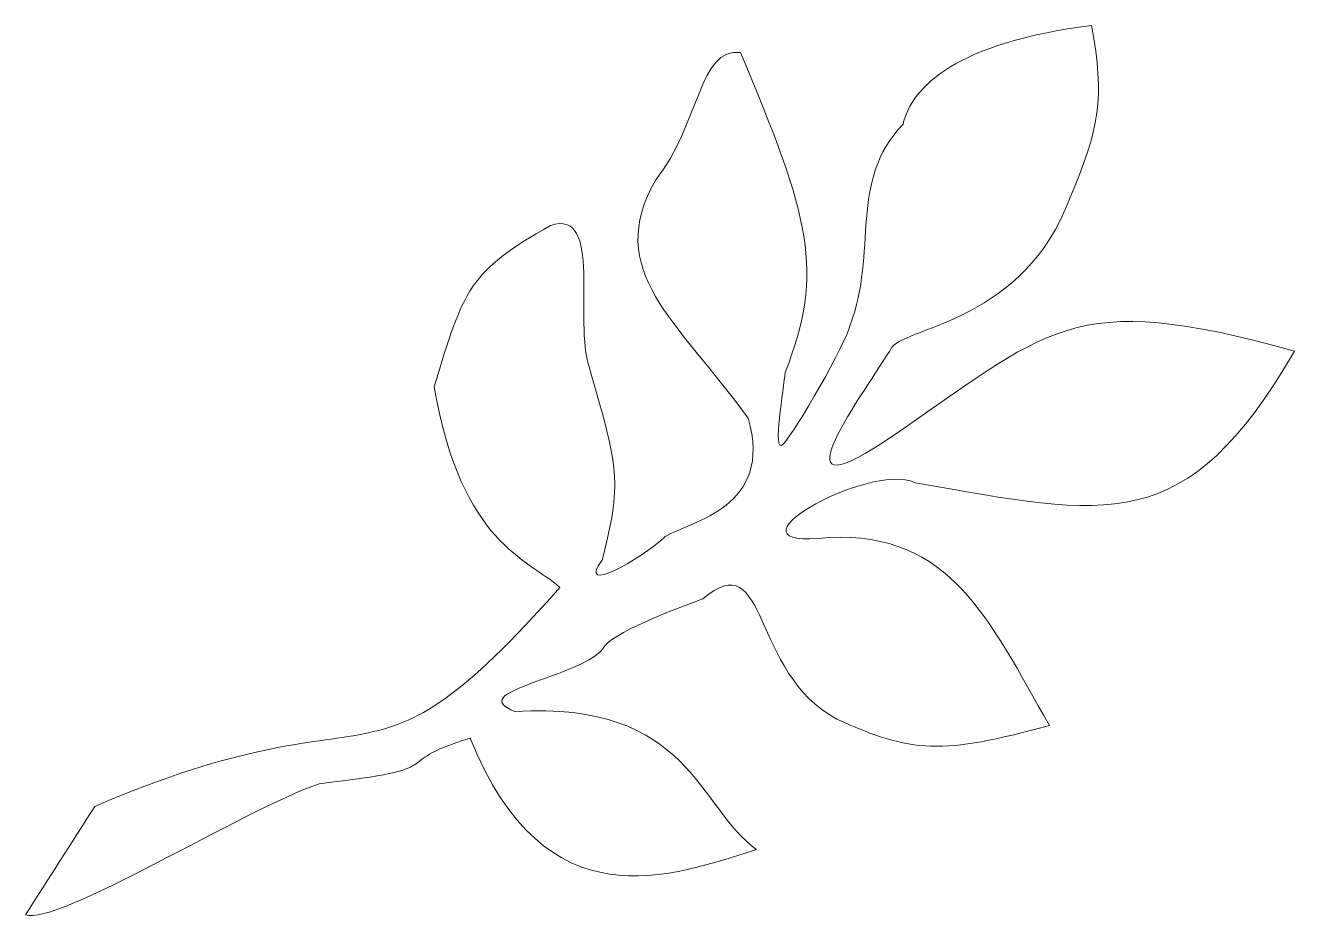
# Model space of a CAD drawing. Header units: centimetres. Extents: x -2.35 to 2.35, y -1.69 to 1.65.
import ezdxf

# ---------------------------------------------------------------- set-up
doc = ezdxf.new("R2010")
doc.units = ezdxf.units.CM
doc.header["$MEASUREMENT"] = 0
doc.layers.add('Layer 1', color=7, linetype='Continuous')

msp = doc.modelspace()

# ---------------------------------------------------------------- linework, layer by layer
at = {"layer": 'Layer 1', "color": 65, "lineweight": 13}
msp.add_open_spline([(-2.09077, -1.24354), (-0.99719, -0.77456), (-1.10678, -1.26607), (-0.37071, -0.43336), (-0.37071, -0.43336), (-0.48919, -0.32784), (-0.73272, -0.27514), (-0.83586, 0.30828), (-0.83586, 0.30828), (-0.72676, 0.66748), (-0.70813, 0.73549), (-0.40535, 0.90531), (-0.40535, 0.90531), (-0.21007, 0.97211), (-0.32093, 0.54841), (-0.26188, 0.38227), (-0.26188, 0.38227), (-0.1661, 0.0344), (-0.13145, -0.02345), (-0.21484, -0.33228), (-0.21484, -0.33228), (-0.3106, -0.46438), (-0.07435, -0.33264), (0.0188, -0.24502), (0.0188, -0.24502), (0.11499, -0.18943), (0.42121, -0.13709), (0.32593, 0.19287), (0.32593, 0.19287), (0.06229, 0.55567), (-0.21131, 0.73694), (-0.0154, 1.07472), (-0.0154, 1.07472), (0.14694, 1.27945), (0.14315, 1.5641), (0.29737, 1.54497), (0.29737, 1.54497), (0.55308, 0.93842), (0.61063, 0.73538), (0.46222, 0.36207), (0.46222, 0.36207), (0.45853, 0.30756), (0.41354, 0.05477), (0.45413, 0.09571), (0.45413, 0.09571), (0.50067, 0.14263), (0.68961, 0.47206), (0.70249, 0.5374), (0.70249, 0.5374), (0.80668, 0.80553), (0.6952, 1.07119), (0.89867, 1.27957), (0.89867, 1.27957), (0.93001, 1.4194), (1.09756, 1.5817), (1.59602, 1.64548), (1.59602, 1.64548), (1.64481, 1.3737), (1.62536, 1.26553), (1.51489, 1.00578), (1.51489, 1.00578), (1.35023, 0.55696), (0.91827, 0.52948), (0.85826, 0.45639), (0.85826, 0.45639), (0.75646, 0.2873), (0.40944, -0.17278), (0.83022, 0.10648), (0.83022, 0.10648), (1.44639, 0.52459), (1.50895, 0.67222), (2.34671, 0.441), (2.34671, 0.441), (1.94414, -0.25148), (1.6612, -0.17314), (0.94321, -0.04601), (0.94321, -0.04601), (0.7669, 0.03457), (0.18996, -0.30079), (0.62414, -0.24853), (0.62414, -0.24853), (1.07449, -0.22809), (1.21599, -0.55138), (1.43997, -0.94416), (1.43997, -0.94416), (1.04356, -1.05293), (0.92785, -1.04702), (0.65379, -0.92022), (0.65379, -0.92022), (0.33218, -0.7512), (0.40285, -0.26768), (0.158, -0.47578), (0.158, -0.47578), (-0.25144, -0.62537), (-0.19455, -0.65777), (-0.22622, -0.67519), (-0.22622, -0.67519), (-0.33289, -0.77112), (-0.72041, -0.82188), (-0.53676, -0.89248), (-0.53676, -0.89248), (0.11016, -0.85259), (0.1399, -1.24916), (0.35683, -1.40271), (0.35683, -1.40271), (0.03723, -1.50335), (-0.42229, -1.68255), (-0.70267, -0.99134), (-0.70267, -0.99134), (-1.02185, -1.08804), (-0.74741, -1.10115), (-1.26086, -1.15959), (-1.26086, -1.15959), (-1.54207, -1.25622), (-2.23032, -1.68818), (-2.3474, -1.64444), (-2.3474, -1.64444), (-2.26185, -1.51081), (-2.17631, -1.37718), (-2.09076, -1.24354), (-2.09076, -1.24354), (-2.09076, -1.24354), (-2.09077, -1.24354), (-2.09077, -1.24354)], degree=3, knots=[0, 0, 0, 0, 0.03125, 0.03125, 0.03125, 0.03125, 0.0625, 0.0625, 0.0625, 0.0625, 0.09375, 0.09375, 0.09375, 0.09375, 0.125, 0.125, 0.125, 0.125, 0.15625, 0.15625, 0.15625, 0.15625, 0.1875, 0.1875, 0.1875, 0.1875, 0.21875, 0.21875, 0.21875, 0.21875, 0.25, 0.25, 0.25, 0.25, 0.28125, 0.28125, 0.28125, 0.28125, 0.3125, 0.3125, 0.3125, 0.3125, 0.34375, 0.34375, 0.34375, 0.34375, 0.375, 0.375, 0.375, 0.375, 0.40625, 0.40625, 0.40625, 0.40625, 0.4375, 0.4375, 0.4375, 0.4375, 0.46875, 0.46875, 0.46875, 0.46875, 0.5, 0.5, 0.5, 0.5, 0.53125, 0.53125, 0.53125, 0.53125, 0.5625, 0.5625, 0.5625, 0.5625, 0.59375, 0.59375, 0.59375, 0.59375, 0.625, 0.625, 0.625, 0.625, 0.65625, 0.65625, 0.65625, 0.65625, 0.6875, 0.6875, 0.6875, 0.6875, 0.71875, 0.71875, 0.71875, 0.71875, 0.75, 0.75, 0.75, 0.75, 0.78125, 0.78125, 0.78125, 0.78125, 0.8125, 0.8125, 0.8125, 0.8125, 0.84375, 0.84375, 0.84375, 0.84375, 0.875, 0.875, 0.875, 0.875, 0.90625, 0.90625, 0.90625, 0.90625, 0.9375, 0.9375, 0.9375, 0.9375, 1, 1, 1, 1], dxfattribs=at)

doc.saveas('drawing.dxf')
